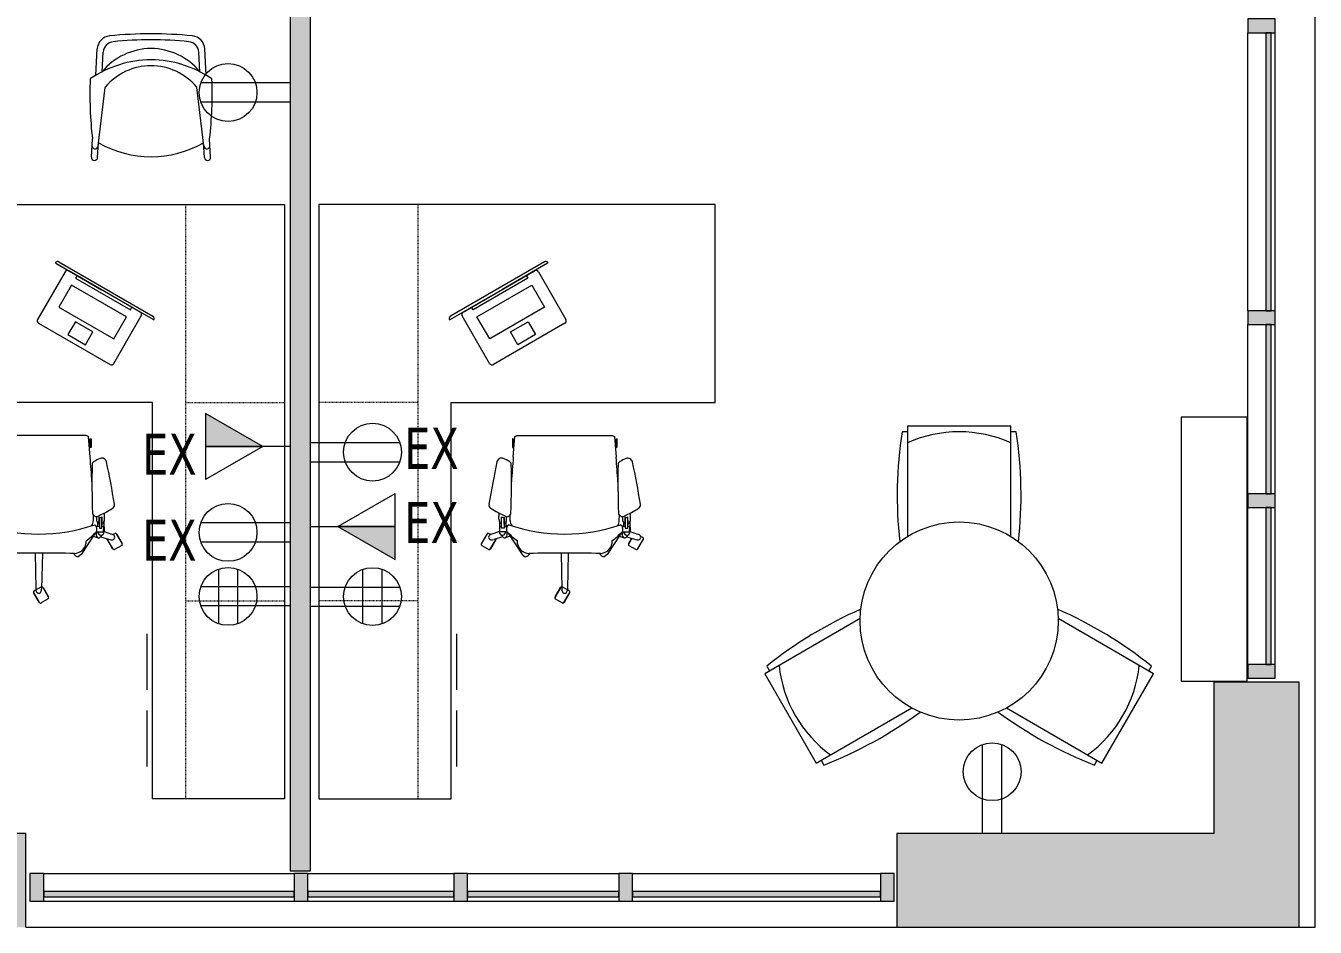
# Model space of a CAD drawing. Header units: inches. Extents: x -674 to 803, y -349 to 915.
# Drawn here: x 565.8 to 800, y -348.6 to -184.8 of the extents above; entities that cross this region are included whole.
import ezdxf

# ---------------------------------------------------------------- set-up
doc = ezdxf.new("R2010")
doc.units = ezdxf.units.IN
doc.header["$MEASUREMENT"] = 0
doc.linetypes.add('Dash', pattern=[0.25, 0.125, -0.125])
for name, color, linetype, lineweight in [('A-ANNO-NOTE', 131, 'Continuous', 13), ('A-FLOR', 192, 'Continuous', 13), ('A-GLAZ-CURT', 52, 'Continuous', 13), ('A-GLAZ-CWMG', 51, 'Continuous', 13), ('A-WALL', 113, 'Continuous', 13), ('A-WALL-PATT', 111, 'Continuous', 13), ('I-FURN', 30, 'Continuous', 9), ('I-FURN-HDLN', 30, 'Continuous', 9), ('M-EQPM', 50, 'Continuous', 13)]:
    doc.layers.add(name, color=color, linetype=linetype, lineweight=lineweight)
doc.styles.add('Tahoma', font='tahoma.ttf', dxfattribs={"width": 0.85, "height": 7.5})

# ---------------------------------------------------------------- blocks, each defined once
blk = doc.blocks.new('System Panel - Glazed-1563014-New Construction - Tel_Data_Elec Plan')
at = {"layer": 'A-GLAZ-CURT', "lineweight": 9}
blk.add_hatch(color=55, dxfattribs=at).paths.add_polyline_path([(14.25, 1.75), (-14.25, 1.75), (-14.25, 0.75), (14.25, 0.75)], flags=0)
at = {"layer": 'A-GLAZ-CURT', "color": 7, "lineweight": 20}
for p, q in [((14.25, 1.75), (-14.25, 1.75)), ((-14.25, 1.75), (-14.25, 0.75)), ((-14.25, 0.75), (14.25, 0.75)), ((14.25, 0.75), (14.25, 1.75))]:
    blk.add_line(p, q, dxfattribs=at)
blk = doc.blocks.new('System Panel - Glazed-1563053-New Construction - Tel_Data_Elec Plan')
at = {"layer": 'A-GLAZ-CURT', "lineweight": 9}
blk.add_hatch(color=55, dxfattribs=at).paths.add_polyline_path([(15.375, 1.75), (-15.375, 1.75), (-15.375, 0.75), (15.375, 0.75)], flags=0)
at = {"layer": 'A-GLAZ-CURT', "color": 7, "lineweight": 20}
for p, q in [((15.375, 1.75), (-15.375, 1.75)), ((-15.375, 1.75), (-15.375, 0.75)), ((-15.375, 0.75), (15.375, 0.75)), ((15.375, 0.75), (15.375, 1.75))]:
    blk.add_line(p, q, dxfattribs=at)
blk = doc.blocks.new('System Panel - Glazed-1563029-New Construction - Tel_Data_Elec Plan')
at = {"layer": 'A-GLAZ-CURT', "lineweight": 9}
blk.add_hatch(color=55, dxfattribs=at).paths.add_polyline_path([(25.25, 1.75), (-25.25, 1.75), (-25.25, 0.75), (25.25, 0.75)], flags=0)
at = {"layer": 'A-GLAZ-CURT', "color": 7, "lineweight": 20}
for p, q in [((25.25, 1.75), (-25.25, 1.75)), ((-25.25, 1.75), (-25.25, 0.75)), ((-25.25, 0.75), (25.25, 0.75)), ((25.25, 0.75), (25.25, 1.75))]:
    blk.add_line(p, q, dxfattribs=at)
blk = doc.blocks.new('Rectangular Mullion - Rectangular Mullion 1-1562989-New Construction - Tel_Data_Elec Plan')
at = {"layer": 'A-GLAZ-CWMG', "lineweight": 9}
blk.add_hatch(color=55, dxfattribs=at).paths.add_polyline_path([(1.25, 2.5), (1.25, -2.5), (-1.25, -2.5), (-1.25, 2.5)], flags=0)
at = {"layer": 'A-GLAZ-CWMG', "color": 7, "lineweight": 20}
for p, q in [((-1.25, 2.5), (1.25, 2.5)), ((-1.25, -2.5), (-1.25, 2.5)), ((1.25, 2.5), (1.25, -2.5)), ((1.25, -2.5), (-1.25, -2.5))]:
    blk.add_line(p, q, dxfattribs=at)
blk = doc.blocks.new('Rectangular Mullion - Rectangular Mullion 1-1563026-New Construction - Tel_Data_Elec Plan')
at = {"layer": 'A-GLAZ-CWMG', "lineweight": 9}
for p, q in [((786.92, 727.9), (786.92, 778.4)), ((791.92, 727.9), (791.92, 778.4))]:
    blk.add_line(p, q, dxfattribs=at)
blk = doc.blocks.new('Rectangular Mullion - Rectangular Mullion 1-1563007-New Construction - Tel_Data_Elec Plan')
at = {"layer": 'A-GLAZ-CWMG', "lineweight": 9}
for p, q in [((787.85, 539.9), (787.85, 570.65)), ((792.85, 539.9), (792.85, 570.65))]:
    blk.add_line(p, q, dxfattribs=at)
blk = doc.blocks.new('Rectangular Mullion - Rectangular Mullion 1-1563009-New Construction - Tel_Data_Elec Plan')
at = {"layer": 'A-GLAZ-CWMG', "lineweight": 9}
for p, q in [((787.85, 422.15), (787.85, 450.65)), ((792.85, 422.15), (792.85, 450.65))]:
    blk.add_line(p, q, dxfattribs=at)
blk = doc.blocks.new('System Panel - Glazed-1565119-New Construction - Tel_Data_Elec Plan')
at = {"layer": 'A-GLAZ-CURT', "lineweight": 9}
blk.add_hatch(color=55, dxfattribs=at).paths.add_polyline_path([(-22.75, 1.75), (-22.75, 0.75), (22.75, 0.75), (22.75, 1.75), (-22, 1.75)], flags=0)
at = {"layer": 'A-GLAZ-CURT', "color": 7, "lineweight": 20}
for p, q in [((22.75, 1.75), (-22.75, 1.75)), ((-22.75, 1.75), (-22.75, 0.75)), ((-22.75, 0.75), (22.75, 0.75)), ((22.75, 0.75), (22.75, 1.75))]:
    blk.add_line(p, q, dxfattribs=at)
blk = doc.blocks.new('System Panel - Glazed-1563110-New Construction - Tel_Data_Elec Plan')
at = {"layer": 'A-GLAZ-CURT', "lineweight": 9}
blk.add_hatch(color=55, dxfattribs=at).paths.add_polyline_path([(13.25, 0.75), (13.25, 1.75), (-13.25, 1.75), (-13.25, 0.75)], flags=0)
at = {"layer": 'A-GLAZ-CURT', "color": 7, "lineweight": 20}
for p, q in [((13.25, 1.75), (-13.25, 1.75)), ((-13.25, 1.75), (-13.25, 0.75)), ((-13.25, 0.75), (13.25, 0.75)), ((13.25, 0.75), (13.25, 1.75))]:
    blk.add_line(p, q, dxfattribs=at)
blk = doc.blocks.new('System Panel - Glazed-1565120-New Construction - Tel_Data_Elec Plan')
at = {"layer": 'A-GLAZ-CURT', "lineweight": 9}
blk.add_hatch(color=55, dxfattribs=at).paths.add_polyline_path([(-13.75, 1.75), (-13.75, 0.75), (13.75, 0.75), (13.75, 1.75)], flags=0)
at = {"layer": 'A-GLAZ-CURT', "color": 7, "lineweight": 20}
for p, q in [((13.75, 1.75), (-13.75, 1.75)), ((-13.75, 1.75), (-13.75, 0.75)), ((-13.75, 0.75), (13.75, 0.75)), ((13.75, 0.75), (13.75, 1.75))]:
    blk.add_line(p, q, dxfattribs=at)
blk = doc.blocks.new('System Panel - Glazed-1565121-New Construction - Tel_Data_Elec Plan')
at = {"layer": 'A-GLAZ-CURT', "lineweight": 9}
blk.add_hatch(color=55, dxfattribs=at).paths.add_polyline_path([(-22.5, 1.75), (-22.5, 0.75), (22.5, 0.75), (22.5, 1.75)], flags=0)
at = {"layer": 'A-GLAZ-CURT', "color": 7, "lineweight": 20}
for p, q in [((22.5, 1.75), (-22.5, 1.75)), ((-22.5, 1.75), (-22.5, 0.75)), ((-22.5, 0.75), (22.5, 0.75)), ((22.5, 0.75), (22.5, 1.75))]:
    blk.add_line(p, q, dxfattribs=at)
blk = doc.blocks.new('Rectangular Mullion - Rectangular Mullion 1-1565116-New Construction - Tel_Data_Elec Plan')
at = {"layer": 'A-GLAZ-CWMG', "lineweight": 9}
for p, q in [((676.04, -338.85), (721.04, -338.85)), ((676.04, -343.85), (721.04, -343.85))]:
    blk.add_line(p, q, dxfattribs=at)
blk = doc.blocks.new('Rectangular Mullion - Rectangular Mullion 1-1565117-New Construction - Tel_Data_Elec Plan')
at = {"layer": 'A-GLAZ-CWMG', "lineweight": 9}
for p, q in [((646.04, -338.85), (673.54, -338.85)), ((646.04, -343.85), (673.54, -343.85))]:
    blk.add_line(p, q, dxfattribs=at)
blk = doc.blocks.new('Rectangular Mullion - Rectangular Mullion 1-1563108-New Construction - Tel_Data_Elec Plan')
at = {"layer": 'A-GLAZ-CWMG', "lineweight": 9}
for p, q in [((-22.21, 909.47), (-48.71, 909.47)), ((-22.21, 904.47), (-48.71, 904.47))]:
    blk.add_line(p, q, dxfattribs=at)
blk = doc.blocks.new('Rectangular Mullion - Rectangular Mullion 1-1565118-New Construction - Tel_Data_Elec Plan')
at = {"layer": 'A-GLAZ-CWMG', "lineweight": 9}
for p, q in [((569.04, -338.85), (614.54, -338.85)), ((569.04, -343.85), (614.54, -343.85))]:
    blk.add_line(p, q, dxfattribs=at)
blk = doc.blocks.new('Office Desk Groups - Office Desk 4-1574801-New Construction - Tel_Data_Elec Plan')
at = {"layer": 'I-FURN'}
for p, q in [((-48, 36), (-48, -72)), ((-30, 36), (-48, 36)), ((24, 36), (-30, 36)), ((24, 0), (24, 36)), ((-7.03, 25.57), (-24.09, 15.72)), ((-21.8, 16.46), (-8.81, 23.96)), ((-6.45, 25.32), (-14.78, 20.51)), ((-8.13, 23.78), (-3.13, 15.11)), ((-10.05, 22.6), (-20, 16.85)), ((-19.29, 15.6), (-9.33, 21.35)), ((-10.33, 23.08), (-10.05, 22.6)), ((-9.33, 21.35), (-7.01, 17.34)), ((-24.16, 15.1), (-15.84, 19.9)), ((-20, 16.85), (-20.29, 17.33)), ((-7.01, 17.34), (-16.97, 11.59)), ((-16.98, 7.11), (-21.98, 15.78)), ((-16.97, 11.59), (-19.29, 15.6)), ((-3.31, 14.43), (-16.3, 6.93)), ((-13.19, 12.85), (-10, 14.69)), ((-10, 14.69), (-8.65, 12.36)), ((-11.84, 10.52), (-13.19, 12.85)), ((-8.65, 12.36), (-11.84, 10.52)), ((-24, 0), (24, 0)), ((-24, -72), (-24, 0)), ((-12.85, -6.58), (-12.85, -8.16)), ((-12.69, -6.58), (-12.85, -6.58)), ((-12.69, -9.91), (-12.42, -6.13)), ((-12.69, -8.16), (-12.69, -6.58)), ((-12.42, -6.13), (-11.96, -6)), ((-11.96, -6), (5.26, -6)), ((5.26, -6), (5.72, -6.13)), ((5.72, -6.13), (5.99, -9.91)), ((6, -8.16), (6, -6.58)), ((6, -6.58), (6.15, -6.58)), ((6.15, -6.58), (6.15, -8.16)), ((-12.85, -8.16), (-12.69, -8.16)), ((6.15, -8.16), (6, -8.16)), ((-15.29, -21.19), (-15.28, -20.04)), ((-14.85, -22.03), (-14.85, -20.77)), ((-14.81, -22.79), (-14.81, -20.82)), ((-14.36, -20.86), (-14.36, -22.79)), ((-14.32, -22.06), (-14.34, -20.82)), ((-13.9, -21.19), (-13.91, -20.68)), ((-13.27, -21.42), (-13.28, -20.43)), ((6.57, -21.42), (6.58, -20.43)), ((7.2, -21.19), (7.21, -20.68)), ((7.63, -22.06), (7.65, -20.82)), ((7.66, -20.86), (7.66, -22.79)), ((8.12, -22.79), (8.12, -20.82)), ((8.16, -22.03), (8.15, -20.77)), ((8.59, -21.19), (8.58, -20.04)), ((-15.22, -23.41), (-16.58, -23.88)), ((-15.2, -21.67), (-15.22, -23.48)), ((-15.15, -22.53), (-14.81, -22.52)), ((-15.14, -23.45), (-15.15, -22.53)), ((-14.36, -22.79), (-14.81, -22.79)), ((-14.36, -22.52), (-13.82, -22.51)), ((-14.02, -21.76), (-14.03, -22.51)), ((-13.91, -21.53), (-13.9, -21.19)), ((7.66, -22.52), (7.12, -22.51)), ((7.22, -21.53), (7.2, -21.19)), ((7.33, -21.76), (7.34, -22.51)), ((7.66, -22.79), (8.12, -22.79)), ((8.46, -22.53), (8.12, -22.52)), ((8.44, -23.45), (8.46, -22.53)), ((8.5, -21.67), (8.53, -23.48)), ((8.52, -23.41), (9.88, -23.88)), ((-17.44, -23.83), (-18.5, -25.67)), ((-17.52, -23.9), (-18.49, -25.57)), ((-18.49, -25.57), (-18.45, -25.59)), ((-17.49, -23.91), (-17.52, -23.9)), ((-16.79, -23.98), (-17.17, -23.76)), ((-16.86, -26.61), (-15.8, -24.78)), ((-16.78, -26.55), (-15.82, -24.88)), ((-14.6, -24.37), (-16.25, -24.87)), ((-15.82, -24.88), (-15.85, -24.86)), ((-13.85, -23.45), (-15.14, -23.45)), ((-14.45, -24.53), (-15.05, -23.91)), ((-13.25, -24.28), (-14.16, -24.57)), ((-13.63, -23.69), (-13.61, -23.73)), ((-13.61, -23.73), (-11.06, -27.62)), ((6.91, -23.73), (4.36, -27.62)), ((6.56, -24.28), (7.47, -24.57)), ((6.93, -23.69), (6.91, -23.73)), ((7.15, -23.45), (8.44, -23.45)), ((7.75, -24.53), (8.36, -23.91)), ((7.9, -24.37), (9.56, -24.87)), ((8.83, -24.65), (8.24, -25.67)), ((8.79, -24.64), (8.26, -25.57)), ((8.26, -25.57), (8.29, -25.59)), ((9.88, -26.61), (10.94, -24.78)), ((9.96, -26.55), (10.93, -24.88)), ((10.87, -24.5), (10.4, -24.24)), ((10.93, -24.88), (10.89, -24.86)), ((-18.43, -25.94), (-17.14, -26.69)), ((-16.82, -26.53), (-16.78, -26.55)), ((-11.06, -27.62), (-10.54, -28.03)), ((-4.01, -27.33), (-3.87, -33.87)), ((-2.69, -27.33), (-2.83, -33.87)), ((4.36, -27.62), (3.85, -28.03)), ((8.32, -25.94), (9.61, -26.69)), ((9.93, -26.53), (9.96, -26.55)), ((-4.07, -33.55), (-5.13, -35.38)), ((-4.15, -33.61), (-5.12, -35.28)), ((-4.12, -33.63), (-4.15, -33.61)), ((-2.84, -34.03), (-3.8, -33.47)), ((-3.49, -36.33), (-2.43, -34.49)), ((-3.41, -36.27), (-2.45, -34.59)), ((-2.51, -34.22), (-2.84, -34.03)), ((-2.45, -34.59), (-2.48, -34.57)), ((-5.12, -35.28), (-5.08, -35.3)), ((-5.06, -35.66), (-3.77, -36.4)), ((-3.45, -36.25), (-3.41, -36.27)), ((-23, -42.01), (-23, -52.17)), ((-23, -55.95), (-23, -66.11)), ((-48, -72), (-30, -72)), ((-48, -72), (-24, -72))]:
    blk.add_line(p, q, dxfattribs=at)
for centre, radius, start, end in [((-8.56, 23.53), 0.5, 30, 120), ((-6.76, 25.09), 0.545, 53.8548, 119.045), ((-6.52, 25.43), 0.125, 300, 53.8548), ((-21.55, 16.03), 0.5, 120, 210), ((-23.8, 15.25), 0.545, 120.955, 186.1452), ((-24.22, 15.2), 0.125, 186.1452, 300), ((-3.56, 14.86), 0.5, 300, 30), ((-16.55, 7.36), 0.5, 210, 300), ((-12.13, -6.4), 0.589, 197.5488, 234.8938), ((5.44, -6.4), 0.589, 305.1062, 342.4512), ((-12.13, -8.33), 0.589, 134.4881, 162.4512), ((5.44, -8.33), 0.589, 17.5488, 45.5119), ((156.74, -46.98), 176.17, 168.1379, 170.6784), ((-14.83, -10.95), 0.859, 67.1573, 167.8576), ((-18.42, -19.51), 10.15, 60.0767, 67.2087), ((-13.67, -11.25), 0.615, 1.1809, 60.0767), ((-168.6, -14.45), 155.58, 357.9527, 1.1809), ((252.39, -31.88), 265.99, 175.2633, 176.2298), ((-259.09, -31.88), 265.99, 3.7702, 4.7367), ((161.9, -14.45), 155.58, 178.8191, 182.0473), ((6.97, -11.25), 0.615, 119.9233, 178.8191), ((11.73, -19.51), 10.15, 112.7913, 119.9233), ((8.13, -10.95), 0.859, 11.5789, 112.8427), ((-163.43, -46.98), 176.17, 9.3216, 11.8593), ((-16.36, -18.56), 0.749, 170.9769, 238.4268), ((9.67, -18.56), 0.749, 301.3338, 9.0231), ((-2.05, 4.83), 28.17, 238.5433, 244.6019), ((-14.55, -20.33), 0.533, 236.2491, 293.0328), ((-14.55, -20.4), 0.5, 238.5326, 292.9427), ((-13.83, -19.98), 0.711, 244.5158, 357.9527), ((7.13, -19.98), 0.711, 182.0473, 295.4842), ((-4.64, 4.83), 28.17, 295.3981, 301.4503), ((7.86, -20.33), 0.533, 246.9672, 303.7509), ((7.86, -20.4), 0.5, 247.0573, 301.4674), ((-14.41, -21.27), 0.887, 175.1633, 239.8143), ((-14.84, -21.23), 0.971, 302.0505, 342.3775), ((-12.9, -23.02), 1.04, 126.1361, 211.8602), ((-3.35, 7.55), 31.42, 251.1164, 288.8836), ((-11.44, -21.33), 1.84, 182.7113, 213.401), ((4.74, -21.33), 1.84, 326.599, 357.2887), ((6.2, -23.02), 1.04, 328.1398, 53.8639), ((8.14, -21.23), 0.971, 197.6225, 237.9495), ((7.71, -21.27), 0.887, 300.1857, 4.8367), ((-18.33, -25.77), 0.2, 150, 240.168), ((-17.27, -23.93), 0.2, 60.112, 150), ((-16.72, -24.47), 0.445, 153.9362, 242.1792), ((-16.6, -24.53), 0.583, 123.6493, 153.9089), ((-16.66, -24.35), 0.583, 242.1792, 272.5752), ((-16.07, -25.32), 1.53, 109.2073, 123.5876), ((-16.7, -23.41), 1.53, 272.498, 286.7927), ((-15.98, -24.68), 0.2, 330.1295, 344.8673), ((-14.63, -23.49), 0.593, 179.0883, 275.9781), ((-14.7, -23.44), 0.657, 282.0358, 358.6793), ((-14.26, -24.26), 0.323, 235.5284, 330.3379), ((-14.72, -23.87), 0.922, 323.5318, 350.3393), ((-15.04, -23.79), 1.25, 349.0811, 13.6231), ((-17.12, -28.26), 5.75, 42.5052, 54.6291), ((-9.09, -20.33), 5.54, 226.82, 238.9813), ((-27.17, -26.02), 15.26, 1.4313, 3.5527), ((-9.67, -25.22), 2.29, 190.6082, 225.4023), ((2.97, -25.22), 2.29, 314.5977, 349.3918), ((20.47, -26.02), 15.26, 176.4473, 178.5687), ((2.39, -20.33), 5.54, 301.0187, 313.18), ((10.42, -28.26), 5.75, 125.3709, 137.4948), ((8.35, -23.79), 1.25, 166.3769, 190.9189), ((8.03, -23.87), 0.922, 189.6607, 216.4682), ((7.57, -24.26), 0.323, 209.6621, 304.4716), ((8.01, -23.44), 0.657, 181.3207, 257.9642), ((7.93, -23.49), 0.593, 264.0219, 0.9117), ((8.42, -25.77), 0.2, 150, 240.1121), ((10, -23.41), 1.53, 253.2073, 267.502), ((9.38, -25.32), 1.53, 56.4886, 70.7927), ((9.96, -24.35), 0.583, 267.4248, 297.8208), ((9.9, -24.53), 0.583, 26.0911, 56.5503), ((10.02, -24.47), 0.445, 297.8208, 26.0638), ((10.77, -24.68), 0.2, 329.7906, 60), ((-17.04, -26.51), 0.2, 240, 330), ((-9.54, -24.56), 2.87, 232.9914, 264.295), ((-10.7, -26.93), 1.12, 277.9248, 334.3781), ((-3.35, -272.44), 245.12, 88.4848, 91.5152), ((4, -26.93), 1.12, 205.6219, 262.0752), ((2.85, -24.56), 2.87, 275.705, 307.0086), ((9.71, -26.51), 0.2, 240, 330), ((-3.9, -33.65), 0.2, 84.765, 150.1534), ((-3.9, -33.65), 0.2, 60.1393, 84.765), ((-2.34, -33.84), 1.53, 181.2073, 195.5495), ((-3.25, -34.09), 0.583, 195.5495, 225.746), ((-3.35, -34.19), 0.445, 225.7229, 314.2771), ((-3.44, -34.09), 0.583, 314.254, 344.4505), ((-4.35, -33.84), 1.53, 344.4505, 358.7927), ((-2.61, -34.39), 0.2, 330, 60.1357), ((-4.96, -35.48), 0.2, 150, 240), ((-3.67, -36.23), 0.2, 239.8643, 330)]:
    blk.add_arc(centre, radius, start, end, dxfattribs=at)
at = {"layer": 'I-FURN-HDLN', "linetype": 'Dash'}
for p, q in [((-30, 36), (-30, -72)), ((-30, 0), (-48, 0)), ((-30, -36), (-48, -36))]:
    blk.add_line(p, q, dxfattribs=at)
blk = doc.blocks.new('Office Desk Groups - Office Desk 4-562624-New Construction - Tel_Data_Elec Plan')
at = {"layer": 'I-FURN'}
for p, q in [((-48, 72), (-30, 72)), ((-48, -36), (-48, 72)), ((-48, 72), (-24, 72)), ((-24, 72), (-24, 0)), ((-23, 55.95), (-23, 66.11)), ((-23, 42.01), (-23, 52.17)), ((-4.07, 33.55), (-5.13, 35.38)), ((-5.12, 35.28), (-5.08, 35.3)), ((-4.15, 33.61), (-5.12, 35.28)), ((-5.06, 35.66), (-3.77, 36.4)), ((-3.49, 36.33), (-2.43, 34.49)), ((-3.45, 36.25), (-3.41, 36.27)), ((-3.41, 36.27), (-2.45, 34.59)), ((-4.12, 33.63), (-4.15, 33.61)), ((-4.01, 27.33), (-3.87, 33.87)), ((-2.84, 34.03), (-3.8, 33.47)), ((-2.51, 34.22), (-2.84, 34.03)), ((-2.69, 27.33), (-2.83, 33.87)), ((-2.45, 34.59), (-2.48, 34.57)), ((-18.43, 25.94), (-17.14, 26.69)), ((-16.86, 26.61), (-15.8, 24.78)), ((-16.82, 26.53), (-16.78, 26.55)), ((-16.78, 26.55), (-15.82, 24.88)), ((-13.61, 23.73), (-11.06, 27.62)), ((-11.06, 27.62), (-10.54, 28.03)), ((4.36, 27.62), (3.85, 28.03)), ((6.91, 23.73), (4.36, 27.62)), ((8.32, 25.94), (9.61, 26.69)), ((9.88, 26.61), (10.94, 24.78)), ((9.93, 26.53), (9.96, 26.55)), ((9.96, 26.55), (10.93, 24.88)), ((-17.44, 23.83), (-18.5, 25.67)), ((-18.49, 25.57), (-18.45, 25.59)), ((-17.52, 23.9), (-18.49, 25.57)), ((-17.49, 23.91), (-17.52, 23.9)), ((-16.79, 23.98), (-17.17, 23.76)), ((-15.22, 23.41), (-16.58, 23.88)), ((-14.6, 24.37), (-16.25, 24.87)), ((-15.82, 24.88), (-15.85, 24.86)), ((-15.2, 21.67), (-15.22, 23.48)), ((-15.14, 23.45), (-15.15, 22.53)), ((-13.85, 23.45), (-15.14, 23.45)), ((-14.45, 24.53), (-15.05, 23.91)), ((-13.25, 24.28), (-14.16, 24.57)), ((-13.63, 23.69), (-13.61, 23.73)), ((6.56, 24.28), (7.47, 24.57)), ((6.93, 23.69), (6.91, 23.73)), ((7.15, 23.45), (8.44, 23.45)), ((7.75, 24.53), (8.36, 23.91)), ((7.9, 24.37), (9.56, 24.87)), ((8.83, 24.65), (8.24, 25.67)), ((8.26, 25.57), (8.29, 25.59)), ((8.79, 24.64), (8.26, 25.57)), ((8.44, 23.45), (8.46, 22.53)), ((8.5, 21.67), (8.53, 23.48)), ((8.52, 23.41), (9.88, 23.88)), ((10.87, 24.5), (10.4, 24.24)), ((10.93, 24.88), (10.89, 24.86)), ((-15.29, 21.19), (-15.28, 20.04)), ((-15.15, 22.53), (-14.81, 22.52)), ((-14.85, 22.03), (-14.85, 20.77)), ((-14.81, 22.79), (-14.81, 20.82)), ((-14.36, 22.79), (-14.81, 22.79)), ((-14.36, 20.86), (-14.36, 22.79)), ((-14.36, 22.52), (-13.82, 22.51)), ((-14.32, 22.06), (-14.34, 20.82)), ((-14.02, 21.76), (-14.03, 22.51)), ((-13.91, 21.53), (-13.9, 21.19)), ((-13.9, 21.19), (-13.91, 20.68)), ((-13.27, 21.42), (-13.28, 20.43)), ((6.57, 21.42), (6.58, 20.43)), ((7.66, 22.52), (7.12, 22.51)), ((7.22, 21.53), (7.2, 21.19)), ((7.2, 21.19), (7.21, 20.68)), ((7.33, 21.76), (7.34, 22.51)), ((7.63, 22.06), (7.65, 20.82)), ((7.66, 22.79), (8.12, 22.79)), ((7.66, 20.86), (7.66, 22.79)), ((8.12, 22.79), (8.12, 20.82)), ((8.46, 22.53), (8.12, 22.52)), ((8.16, 22.03), (8.15, 20.77)), ((8.59, 21.19), (8.58, 20.04)), ((-12.69, 9.91), (-12.42, 6.13)), ((5.72, 6.13), (5.99, 9.91)), ((-12.85, 8.16), (-12.69, 8.16)), ((-12.85, 6.58), (-12.85, 8.16)), ((-12.69, 8.16), (-12.69, 6.58)), ((6, 8.16), (6, 6.58)), ((6.15, 8.16), (6, 8.16)), ((6.15, 6.58), (6.15, 8.16)), ((-12.69, 6.58), (-12.85, 6.58)), ((-12.42, 6.13), (-11.96, 6)), ((-11.96, 6), (5.26, 6)), ((5.26, 6), (5.72, 6.13)), ((6, 6.58), (6.15, 6.58)), ((-24, 0), (24, 0)), ((24, 0), (24, -36)), ((-3.31, -14.43), (-16.3, -6.93)), ((-16.98, -7.11), (-21.98, -15.78)), ((-16.97, -11.59), (-19.29, -15.6)), ((-7.01, -17.34), (-16.97, -11.59)), ((-11.84, -10.52), (-13.19, -12.85)), ((-8.65, -12.36), (-11.84, -10.52)), ((-13.19, -12.85), (-10, -14.69)), ((-10, -14.69), (-8.65, -12.36)), ((-24.16, -15.1), (-15.84, -19.9)), ((-7.03, -25.57), (-24.09, -15.72)), ((-19.29, -15.6), (-9.33, -21.35)), ((-8.13, -23.78), (-3.13, -15.11)), ((-21.8, -16.46), (-8.81, -23.96)), ((-20, -16.85), (-20.29, -17.33)), ((-10.05, -22.6), (-20, -16.85)), ((-9.33, -21.35), (-7.01, -17.34)), ((-6.45, -25.32), (-14.78, -20.51)), ((-10.33, -23.08), (-10.05, -22.6)), ((-30, -36), (-48, -36)), ((24, -36), (-30, -36))]:
    blk.add_line(p, q, dxfattribs=at)
for centre, radius, start, end in [((-4.96, 35.48), 0.2, 120, 210), ((-3.67, 36.23), 0.2, 30, 120.1357), ((-3.9, 33.65), 0.2, 209.8466, 275.235), ((-3.9, 33.65), 0.2, 275.235, 299.8607), ((-2.34, 33.84), 1.53, 164.4505, 178.7927), ((-3.25, 34.09), 0.583, 134.254, 164.4505), ((-3.35, 34.19), 0.445, 45.7229, 134.2771), ((-3.44, 34.09), 0.583, 15.5495, 45.746), ((-4.35, 33.84), 1.53, 1.2073, 15.5495), ((-2.61, 34.39), 0.2, 299.8643, 30), ((-18.33, 25.77), 0.2, 119.832, 210), ((-17.04, 26.51), 0.2, 30, 120), ((-9.67, 25.22), 2.29, 134.5977, 169.3918), ((-9.54, 24.56), 2.87, 95.705, 127.0086), ((-10.7, 26.93), 1.12, 25.6219, 82.0752), ((-3.35, 272.44), 245.12, 268.4848, 271.5152), ((4, 26.93), 1.12, 97.9248, 154.3781), ((2.85, 24.56), 2.87, 52.9914, 84.295), ((2.97, 25.22), 2.29, 10.6082, 45.4023), ((8.42, 25.77), 0.2, 119.8879, 210), ((9.71, 26.51), 0.2, 30, 120), ((-17.27, 23.93), 0.2, 210, 299.888), ((-16.72, 24.47), 0.445, 117.8208, 206.0638), ((-16.6, 24.53), 0.583, 206.0911, 236.3507), ((-16.66, 24.35), 0.583, 87.4248, 117.8208), ((-16.07, 25.32), 1.53, 236.4124, 250.7927), ((-16.7, 23.41), 1.53, 73.2073, 87.502), ((-15.98, 24.68), 0.2, 15.1327, 29.8705), ((-14.63, 23.49), 0.593, 84.0219, 180.9117), ((-14.7, 23.44), 0.657, 1.3207, 77.9642), ((-14.26, 24.26), 0.323, 29.6621, 124.4716), ((-14.72, 23.87), 0.922, 9.6607, 36.4682), ((-12.9, 23.02), 1.04, 148.1398, 233.8639), ((-15.04, 23.79), 1.25, 346.3769, 10.9189), ((-17.12, 28.26), 5.75, 305.3709, 317.4948), ((-3.35, -7.55), 31.42, 71.1164, 108.8836), ((-9.09, 20.33), 5.54, 121.0187, 133.18), ((-27.17, 26.02), 15.26, 356.4473, 358.5687), ((20.47, 26.02), 15.26, 181.4313, 183.5527), ((2.39, 20.33), 5.54, 46.82, 58.9813), ((10.42, 28.26), 5.75, 222.5052, 234.6291), ((6.2, 23.02), 1.04, 306.1361, 31.8602), ((8.35, 23.79), 1.25, 169.0811, 193.6231), ((8.03, 23.87), 0.922, 143.5318, 170.3393), ((7.57, 24.26), 0.323, 55.5284, 150.3379), ((8.01, 23.44), 0.657, 102.0358, 178.6793), ((7.93, 23.49), 0.593, 359.0883, 95.9781), ((10, 23.41), 1.53, 92.498, 106.7927), ((9.38, 25.32), 1.53, 289.2073, 303.5114), ((9.96, 24.35), 0.583, 62.1792, 92.5752), ((9.9, 24.53), 0.583, 303.4497, 333.9089), ((10.02, 24.47), 0.445, 333.9362, 62.1792), ((10.77, 24.68), 0.2, 300, 30.2094), ((-14.41, 21.27), 0.887, 120.1857, 184.8367), ((-14.84, 21.23), 0.971, 17.6225, 57.9495), ((-11.44, 21.33), 1.84, 146.599, 177.2887), ((4.74, 21.33), 1.84, 2.7113, 33.401), ((8.14, 21.23), 0.971, 122.0505, 162.3775), ((7.71, 21.27), 0.887, 355.1633, 59.8143), ((-16.36, 18.56), 0.749, 121.5732, 189.0231), ((-2.05, -4.83), 28.17, 115.3981, 121.4567), ((-14.55, 20.33), 0.533, 66.9672, 123.7509), ((-14.55, 20.4), 0.5, 67.0573, 121.4674), ((-13.83, 19.98), 0.711, 2.0473, 115.4842), ((-168.6, 14.45), 155.58, 358.8191, 2.0473), ((161.9, 14.45), 155.58, 177.9527, 181.1809), ((7.13, 19.98), 0.711, 64.5158, 177.9527), ((-4.64, -4.83), 28.17, 58.5497, 64.6019), ((7.86, 20.33), 0.533, 56.2491, 113.0328), ((7.86, 20.4), 0.5, 58.5326, 112.9427), ((9.67, 18.56), 0.749, 350.9769, 58.6662), ((156.74, 46.98), 176.17, 189.3216, 191.8621), ((-163.43, 46.98), 176.17, 348.1407, 350.6784), ((252.39, 31.88), 265.99, 183.7702, 184.7367), ((-259.09, 31.88), 265.99, 355.2633, 356.2298), ((-14.83, 10.95), 0.859, 192.1424, 292.8427), ((-18.42, 19.51), 10.15, 292.7913, 299.9233), ((-13.67, 11.25), 0.615, 299.9233, 358.8191), ((6.97, 11.25), 0.615, 181.1809, 240.0767), ((11.73, 19.51), 10.15, 240.0767, 247.2087), ((8.13, 10.95), 0.859, 247.1573, 348.4211), ((-12.13, 8.33), 0.589, 197.5488, 225.5119), ((5.44, 8.33), 0.589, 314.4881, 342.4512), ((-12.13, 6.4), 0.589, 125.1062, 162.4512), ((5.44, 6.4), 0.589, 17.5488, 54.8938), ((-16.55, -7.36), 0.5, 60, 150), ((-24.22, -15.2), 0.125, 60, 173.8548), ((-23.8, -15.25), 0.545, 173.8548, 239.045), ((-21.55, -16.03), 0.5, 150, 240), ((-3.56, -14.86), 0.5, 330, 60), ((-8.56, -23.53), 0.5, 240, 330), ((-6.76, -25.09), 0.545, 240.955, 306.1452), ((-6.52, -25.43), 0.125, 306.1452, 60)]:
    blk.add_arc(centre, radius, start, end, dxfattribs=at)
at = {"layer": 'I-FURN-HDLN', "linetype": 'Dash'}
for p, q in [((-30, -36), (-30, 72)), ((-30, 36), (-48, 36)), ((-30, 0), (-48, 0))]:
    blk.add_line(p, q, dxfattribs=at)
blk = doc.blocks.new('Chairs - Guest Chair-553615-New Construction - Tel_Data_Elec Plan')
at = {"layer": 'I-FURN'}
for p, q in [((-10.82, 16.61), (-10.65, 13.3)), ((-9.7, 16.67), (-9.56, 13.98)), ((9.7, 16.67), (9.56, 13.98)), ((10.82, 16.61), (10.65, 13.3)), ((-9.59, 14.58), (-8.34, 3.93)), ((9.59, 14.58), (8.34, 3.93)), ((-10.02, 1.72), (-9.77, -3.06)), ((-8.86, 1.09), (-8.67, -2.48)), ((8.86, 1.09), (8.67, -2.48)), ((10.02, 1.72), (9.77, -3.06))]:
    blk.add_line(p, q, dxfattribs=at)
for centre, radius, start, end in [((-10.26, 16.64), 0.563, 2.9778, 182.9778), ((0, -2.57), 19.11, 60.1223, 119.8777), ((10.26, 16.64), 0.563, 357.0222, 177.0222), ((-10.15, 14.53), 0.572, 355.8841, 161.2764), ((10.15, 14.53), 0.567, 14.9433, 184.8841), ((60.97, 5.15), 72.08, 173.5103, 182.1673), ((-60.97, 5.15), 72.08, 357.8327, 6.4897), ((-10.93, 2.45), 0.125, 190.6864, 235.967), ((0.2, 18.94), 20.02, 235.967, 269.4206), ((-8.21, 3.95), 0.125, 186.4009, 220.1387), ((0.01, 10.88), 10.88, 220.1387, 269.938), ((-0.01, 10.88), 10.88, 270.062, 319.8613), ((-0.2, 18.94), 20.02, 270.5794, 304.033), ((8.21, 3.95), 0.125, 319.8613, 353.5991), ((10.93, 2.45), 0.125, 304.033, 349.3136), ((0.13, 8.55), 11.69, 219.6744, 269.3381), ((-0.13, 8.55), 11.69, 270.6619, 320.3256), ((-7.27, -2.93), 2.5, 182.9778, 264.2145), ((-6.68, -2.38), 2, 182.9778, 264.2191), ((0.09, 64.51), 69.22, 264.2191, 269.9219), ((-0.09, 64.51), 69.22, 270.0781, 275.7809), ((6.68, -2.38), 2, 275.7809, 357.0222), ((7.27, -2.93), 2.5, 275.7855, 357.0222), ((0.09, 69.79), 75.59, 264.2145, 269.9285), ((-0.09, 69.79), 75.59, 270.0715, 275.7855)]:
    blk.add_arc(centre, radius, start, end, dxfattribs=at)
blk = doc.blocks.new('Table _ Chairs - Seats 3 - 3 Diameter-571322-New Construction - Tel_Data_Elec Plan')
at = {"layer": 'I-FURN'}
for p, q in [((-9.37, 35.37), (-9.37, 15.37)), ((9.38, 35.37), (-9.37, 35.37)), ((9.38, 15.37), (9.38, 35.37)), ((-9.37, 34.37), (-10.37, 34.37)), ((10.38, 34.37), (9.38, 34.37)), ((-17.99, 0.44), (-35.32, -9.57)), ((35.32, -9.57), (17.99, 0.44)), ((-34.96, -8.2), (-34.46, -9.07)), ((34.46, -9.07), (34.96, -8.2)), ((-35.32, -9.57), (-25.95, -25.81)), ((25.95, -25.81), (35.32, -9.57)), ((-25.95, -25.81), (-8.62, -15.8)), ((8.62, -15.8), (25.95, -25.81)), ((-25.08, -25.31), (-24.58, -26.17)), ((24.58, -26.17), (25.08, -25.31))]:
    blk.add_line(p, q, dxfattribs=at)
blk.add_circle((0, 0), 18, dxfattribs=at)
for centre, radius, start, end in [((66.41, 22.75), 77.66, 171.3911, 186.1722), ((0, 11.4), 22.97, 65.9148, 114.0852), ((-66.41, 22.75), 77.66, 353.8278, 8.6089), ((13.5, -68.89), 77.66, 113.8278, 128.6089), ((-13.5, -68.89), 77.66, 51.3911, 66.1722), ((-9.87, -5.7), 22.97, 185.9148, 234.0852), ((9.87, -5.7), 22.97, 305.9148, 354.0852), ((-52.91, 46.14), 77.66, 291.3911, 306.1722), ((52.91, 46.14), 77.66, 233.8278, 248.6089)]:
    blk.add_arc(centre, radius, start, end, dxfattribs=at)
blk = doc.blocks.new('Perimeter Unit19 - Perimeter Unit-1625827-New Construction - Tel_Data_Elec Plan')
at = {"layer": 'M-EQPM', "lineweight": 9}
for p, q in [((165.51, 886.99), (117.51, 886.99)), ((117.51, 886.99), (117.51, 874.99)), ((165.51, 874.99), (165.51, 886.99)), ((117.51, 874.99), (165.51, 874.99))]:
    blk.add_line(p, q, dxfattribs=at)

msp = doc.modelspace()

# ---------------------------------------------------------------- hatches: boundary and pattern name
at = {"layer": 'A-ANNO-NOTE', "lineweight": 9}
for points in [[(608.87, -261.25), (598.41, -255.25), (598.41, -261.25)], [(632.92, -281.79), (632.92, -275.79), (622.46, -275.79)]]:
    msp.add_hatch(color=256, dxfattribs=at).paths.add_polyline_path(points, flags=0)
at = {"layer": 'A-WALL-PATT'}
for points in [[(613.79, -338.35), (617.54, -338.35), (617.54, -178.1), (613.79, -178.1), (613.79, -189.02)], [(781.6, -348.6), (797.1, -348.6), (797.1, -304.1), (781.6, -304.1), (781.6, -331.6)], [(565.79, -348.6), (565.79, -331.6), (499.29, -331.6), (499.29, -348.6)], [(781.6, -348.6), (781.6, -331.6), (724.04, -331.6), (724.04, -348.6)]]:
    msp.add_hatch(color=8, dxfattribs=at).paths.add_polyline_path(points, flags=0)

# ---------------------------------------------------------------- linework, layer by layer
at = {"layer": 'A-ANNO-NOTE', "lineweight": 20}
for p, q in [((613.79, -195.23), (597.59, -195.23)), ((613.79, -198.72), (597.59, -198.72)), ((598.41, -255.25), (598.41, -261.25)), ((608.87, -261.25), (598.41, -255.25)), ((598.41, -255.25), (598.41, -267.25)), ((608.87, -261.25), (598.41, -255.25)), ((598.41, -261.25), (608.87, -261.25)), ((613.79, -261.25), (598.41, -261.25)), ((608.87, -261.25), (598.41, -267.25)), ((617.54, -260.55), (633.74, -260.55)), ((617.54, -264.03), (633.74, -264.03)), ((622.46, -275.79), (632.92, -269.79)), ((632.92, -281.79), (632.92, -269.79)), ((613.79, -275.13), (597.59, -275.13)), ((617.54, -275.79), (632.92, -275.79)), ((632.92, -275.79), (622.46, -275.79)), ((622.46, -275.79), (632.92, -281.79)), ((622.46, -275.79), (632.92, -281.79)), ((632.92, -281.79), (632.92, -275.79)), ((613.79, -278.62), (597.59, -278.62)), ((600.8, -283.55), (600.8, -293.45)), ((604.28, -283.55), (604.28, -293.45)), ((627.04, -293.49), (627.04, -283.59)), ((630.53, -293.49), (630.53, -283.59)), ((613.79, -286.76), (597.59, -286.76)), ((617.54, -286.8), (633.74, -286.8)), ((613.79, -290.24), (597.59, -290.24)), ((617.54, -290.28), (633.74, -290.28)), ((739.61, -331.6), (739.61, -315.4)), ((743.09, -331.6), (743.09, -315.4))]:
    msp.add_line(p, q, dxfattribs=at)
for centre in [(602.54, -196.97), (628.78, -262.29), (602.54, -276.88), (602.54, -288.5), (628.78, -288.54), (741.35, -320.35)]:
    msp.add_circle(centre, 5.25, dxfattribs=at)
at = {"layer": 'A-FLOR'}
for p, q in [((800.04, -348.6), (800.04, 877.65)), ((565.79, -348.6), (724.04, -348.6)), ((797.1, -348.6), (800.04, -348.6))]:
    msp.add_line(p, q, dxfattribs=at)
at = {"layer": 'A-WALL', "color": 7, "lineweight": 20}
for p, q in [((613.79, -179.22), (613.79, -338.35)), ((617.54, -338.35), (617.54, -178.1)), ((781.6, -304.1), (781.6, -331.6)), ((797.1, -304.1), (781.6, -304.1)), ((797.1, -348.6), (797.1, -304.1)), ((565.79, -331.6), (499.29, -331.6)), ((565.79, -348.6), (565.79, -331.6)), ((781.6, -331.6), (724.04, -331.6)), ((724.04, -331.6), (724.04, -348.6)), ((613.79, -338.35), (617.54, -338.35)), ((724.04, -348.6), (797.1, -348.6))]:
    msp.add_line(p, q, dxfattribs=at)

# ---------------------------------------------------------------- block references
at = {"layer": 'A-GLAZ-CURT', "lineweight": 9}
for name, p, rotation in [('System Panel - Glazed-1563029-New Construction - Tel_Data_Elec Plan', (790.29, -211.35), 269.9999999999999), ('System Panel - Glazed-1563053-New Construction - Tel_Data_Elec Plan', (790.29, -254.47), 269.9999999999999), ('System Panel - Glazed-1563014-New Construction - Tel_Data_Elec Plan', (790.29, -286.6), 269.9999999999999), ('System Panel - Glazed-1565119-New Construction - Tel_Data_Elec Plan', (591.79, -341.35), 180), ('System Panel - Glazed-1563110-New Construction - Tel_Data_Elec Plan', (630.29, -341.35), 180), ('System Panel - Glazed-1565120-New Construction - Tel_Data_Elec Plan', (659.79, -341.35), 180), ('System Panel - Glazed-1565121-New Construction - Tel_Data_Elec Plan', (698.54, -341.35), 180)]:
    msp.add_blockref(name, p, dxfattribs=dict(at, rotation=rotation))
at = {"layer": 'A-GLAZ-CWMG', "lineweight": 9, "extrusion": (0, 0, -1), "rotation": 270.0000000000001}
for p in [(-790.29, -184.85), (-790.29, -237.85), (-790.29, -271.1), (-790.29, -302.1)]:
    msp.add_blockref('Rectangular Mullion - Rectangular Mullion 1-1562989-New Construction - Tel_Data_Elec Plan', p, dxfattribs=at)
at = {"layer": 'A-GLAZ-CWMG', "lineweight": 9}
for name, p in [('Rectangular Mullion - Rectangular Mullion 1-1563026-New Construction - Tel_Data_Elec Plan', (0.87, -964.5)), ('Rectangular Mullion - Rectangular Mullion 1-1563007-New Construction - Tel_Data_Elec Plan', (-0.06, -809.75)), ('Rectangular Mullion - Rectangular Mullion 1-1563009-New Construction - Tel_Data_Elec Plan', (-0.06, -723)), ('Rectangular Mullion - Rectangular Mullion 1-1565118-New Construction - Tel_Data_Elec Plan', (0, 0)), ('Rectangular Mullion - Rectangular Mullion 1-1565117-New Construction - Tel_Data_Elec Plan', (0, 0)), ('Rectangular Mullion - Rectangular Mullion 1-1565116-New Construction - Tel_Data_Elec Plan', (0, 0))]:
    msp.add_blockref(name, p, dxfattribs=at)
at = {"layer": 'A-GLAZ-CWMG', "lineweight": 9, "extrusion": (0, 0, -1)}
for p in [(-567.79, -341.35), (-615.79, -341.35), (-644.79, -341.35), (-674.79, -341.35), (-722.29, -341.35)]:
    msp.add_blockref('Rectangular Mullion - Rectangular Mullion 1-1562989-New Construction - Tel_Data_Elec Plan', p, dxfattribs=at)
at = {"layer": 'A-GLAZ-CWMG', "lineweight": 9, "rotation": 180}
msp.add_blockref('Rectangular Mullion - Rectangular Mullion 1-1563108-New Construction - Tel_Data_Elec Plan', (594.83, 565.62), dxfattribs=at)
at = {"layer": 'I-FURN', "rotation": 180}
for name, p in [('Chairs - Guest Chair-553615-New Construction - Tel_Data_Elec Plan', (588.54, -192.1)), ('Office Desk Groups - Office Desk 4-562624-New Construction - Tel_Data_Elec Plan', (564.79, -253.3))]:
    msp.add_blockref(name, p, dxfattribs=at)
at = {"layer": 'I-FURN'}
for name, p in [('Office Desk Groups - Office Desk 4-1574801-New Construction - Tel_Data_Elec Plan', (667.04, -253.3)), ('Table _ Chairs - Seats 3 - 3 Diameter-571322-New Construction - Tel_Data_Elec Plan', (735.35, -292.97))]:
    msp.add_blockref(name, p, dxfattribs=at)
at = {"layer": 'M-EQPM', "lineweight": 9, "rotation": 270.0000000000001}
msp.add_blockref('Perimeter Unit19 - Perimeter Unit-1625827-New Construction - Tel_Data_Elec Plan', (-99.31, -138.41), dxfattribs=at)

# ---------------------------------------------------------------- texts
at = {"layer": 'A-ANNO-NOTE', "lineweight": 9, "char_height": 7.5, "width": 11.8387, "attachment_point": 1, "line_spacing_factor": 0.994306, "style": 'Tahoma'}
for insert in [(586.92, -258.91), (634.54, -257.83), (634.54, -271.33), (586.92, -274.54)]:
    msp.add_mtext('EX', dxfattribs=dict(at, insert=insert))

doc.saveas('drawing.dxf')
